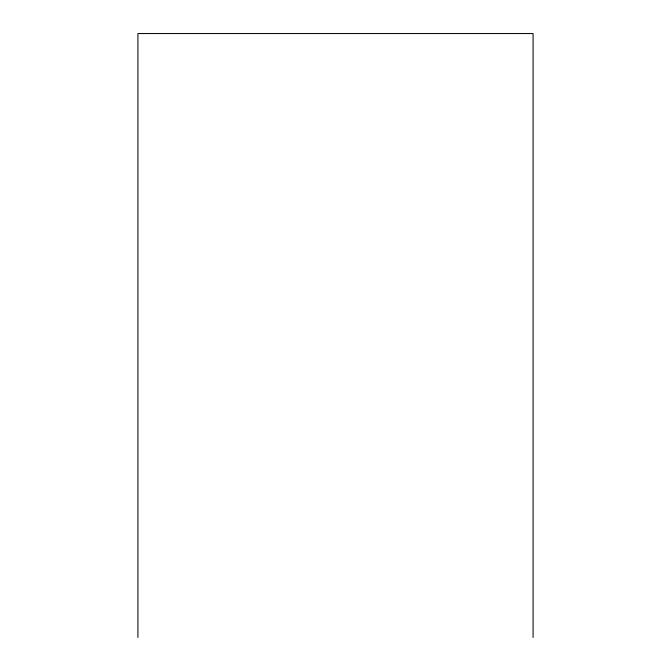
<?xml version="1.0" encoding="UTF-8"?>
<svg xmlns="http://www.w3.org/2000/svg" width="671" height="671" viewBox="0 0 671 671"><rect width="100%" height="100%" fill="white"/><g stroke="black" fill="none" stroke-linecap="round" stroke-linejoin="round"><path stroke-width="1.01" d="M533.076 637.45L533.076 33.55L137.924 33.55L137.924 637.45"/></g></svg>
